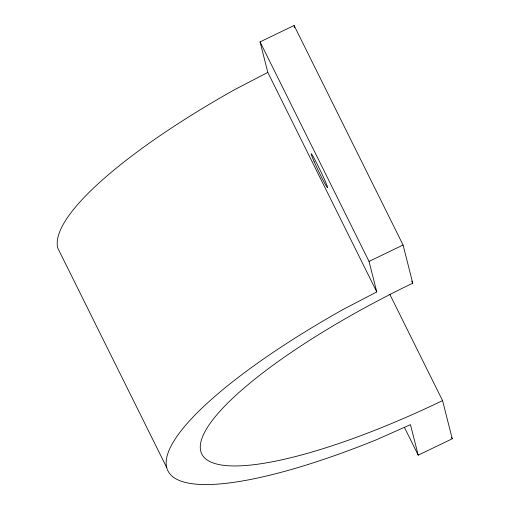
<?xml version="1.0" encoding="UTF-8"?>
<svg xmlns="http://www.w3.org/2000/svg" width="510" height="510" viewBox="0 0 510 510"><rect width="100%" height="100%" fill="white"/><g stroke="black" fill="none" stroke-linecap="round" stroke-linejoin="round"><path stroke-width="0.76" d="M442.565 400.611A252.15 59.294 -26.4 0 1 200.761 451.184A252.15 59.294 -26.4 0 1 412.756 283.184L403.072 245.023L294.098 25.5L260.062 41.89L267.807 72.401L234.6 89.683A289.973 68.187 -26.4 0 0 57.751 248.051L166.725 467.581A289.973 68.187 -26.4 0 0 376.68 439.645L410.467 424.639L418.213 455.169L452.249 438.778L442.565 400.611L389.844 294.417M260.062 41.89L369.036 261.42L376.775 291.924L343.568 309.207A289.973 68.187 -26.4 0 0 166.725 467.581M369.036 261.42L403.072 245.023M411.697 281.048L412.756 283.184M451.541 437.35L452.249 438.778M267.807 72.401L376.775 291.924M404.417 427.374L418.213 455.169M294.098 25.5L294.678 27.789M314.064 161.44A18.915 0.931 64.3 0 0 327.509 187.756A18.915 0.931 64.3 0 0 316.602 163.015A18.915 0.931 64.3 0 0 314.064 161.44"/></g></svg>
